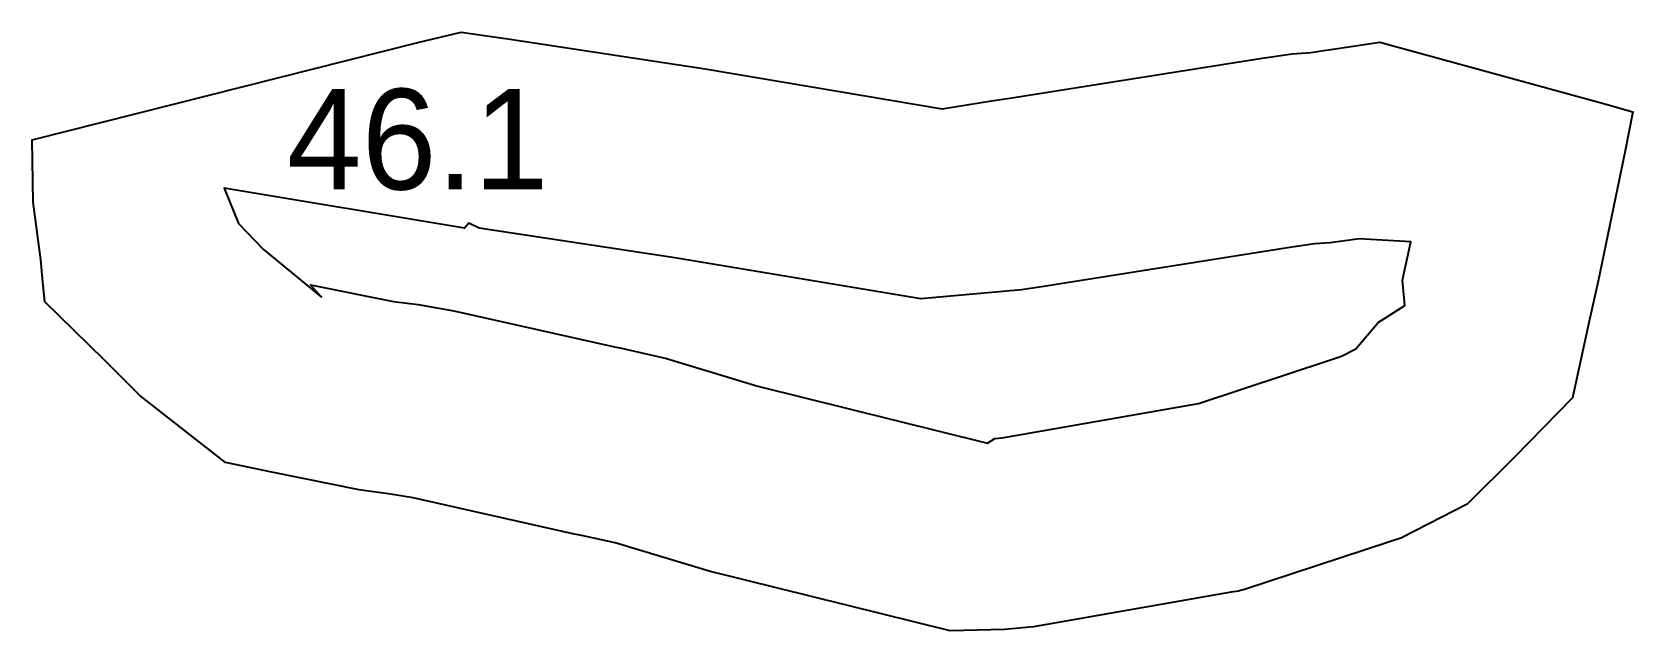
# Model space of a CAD drawing. Extents: x 54.1 to 133.7, y 7.1 to 36.9.
import ezdxf

# ---------------------------------------------------------------- set-up
doc = ezdxf.new("R2010")
doc.units = 0
doc.layers.get('0').update_dxf_attribs({"color": 255, "linetype": 'CONTINUOUS'})

msp = doc.modelspace()

# ---------------------------------------------------------------- linework, layer by layer
at = {"color": 1}
for points in [[(114.058, 9.13032), (113.701, 9.07513), (103.866, 7.35595), (102.428, 7.21257), (99.7286, 7.14507), (87.7534, 10.1181), (83.0727, 11.5235), (81.393, 11.8937), (80.9762, 11.9751), (73.0282, 13.7602), (71.9145, 13.9516), (70.3453, 14.1523), (66.0125, 15.0317), (63.7026, 15.5158), (59.4475, 18.8461), (57.6699, 20.624), (54.7254, 23.5068), (54.6264, 24.486), (54.5251, 25.5904), (54.1522, 28.4488), (54.088, 31.551), (73.2585, 36.3835), (75.4126, 36.9101), (77.7353, 36.5702), (87.55, 35.0799), (99.3206, 33.0992), (101.787, 33.4884), (102.692, 33.6312), (115.227, 35.6092), (116.721, 35.8336), (117.648, 35.8957), (118.302, 35.9945), (118.656, 36.0457), (121.085, 36.4079), (132.093, 33.3925), (133.667, 32.951), (133.274, 31.0071), (131.93, 24.5266), (131.496, 22.5406), (130.657, 18.7287), (127.776, 15.7877), (125.433, 13.4412), (122.189, 11.783), (122.179, 11.7777), (121.607, 11.59), (114.304, 9.18426), (114.213, 9.16581)], [(118.632, 20.6261), (119.184, 20.8075), (119.891, 21.1735), (121.009, 22.4741), (122.324, 23.3184), (122.204, 24.5807), (122.62, 26.4824), (120.054, 26.6355), (119.701, 26.5844), (118.61, 26.4312), (117.84, 26.3862), (116.703, 26.2108), (104.175, 24.234), (103.27, 24.0912), (98.2637, 23.6447), (86.0397, 25.6871), (76.3168, 27.1631), (75.8089, 27.4049), (75.5773, 27.157), (63.6402, 29.1445), (64.3527, 27.3949), (65.5951, 26.1065), (68.482, 23.7416), (67.9255, 24.3508), (72.0578, 23.5103), (73.2902, 23.3651), (75.0557, 23.0551), (83.0481, 21.2602), (83.3963, 21.1938), (85.6307, 20.6866), (90.1721, 19.3189), (101.576, 16.4773), (101.943, 16.7137), (102.315, 16.7421), (112.069, 18.4476)]]:
    msp.add_lwpolyline(points, close=True, dxfattribs=at)

# ---------------------------------------------------------------- texts
msp.add_text('46.1', height=5).set_placement((66.7559, 29.0855))

doc.saveas('drawing.dxf')
